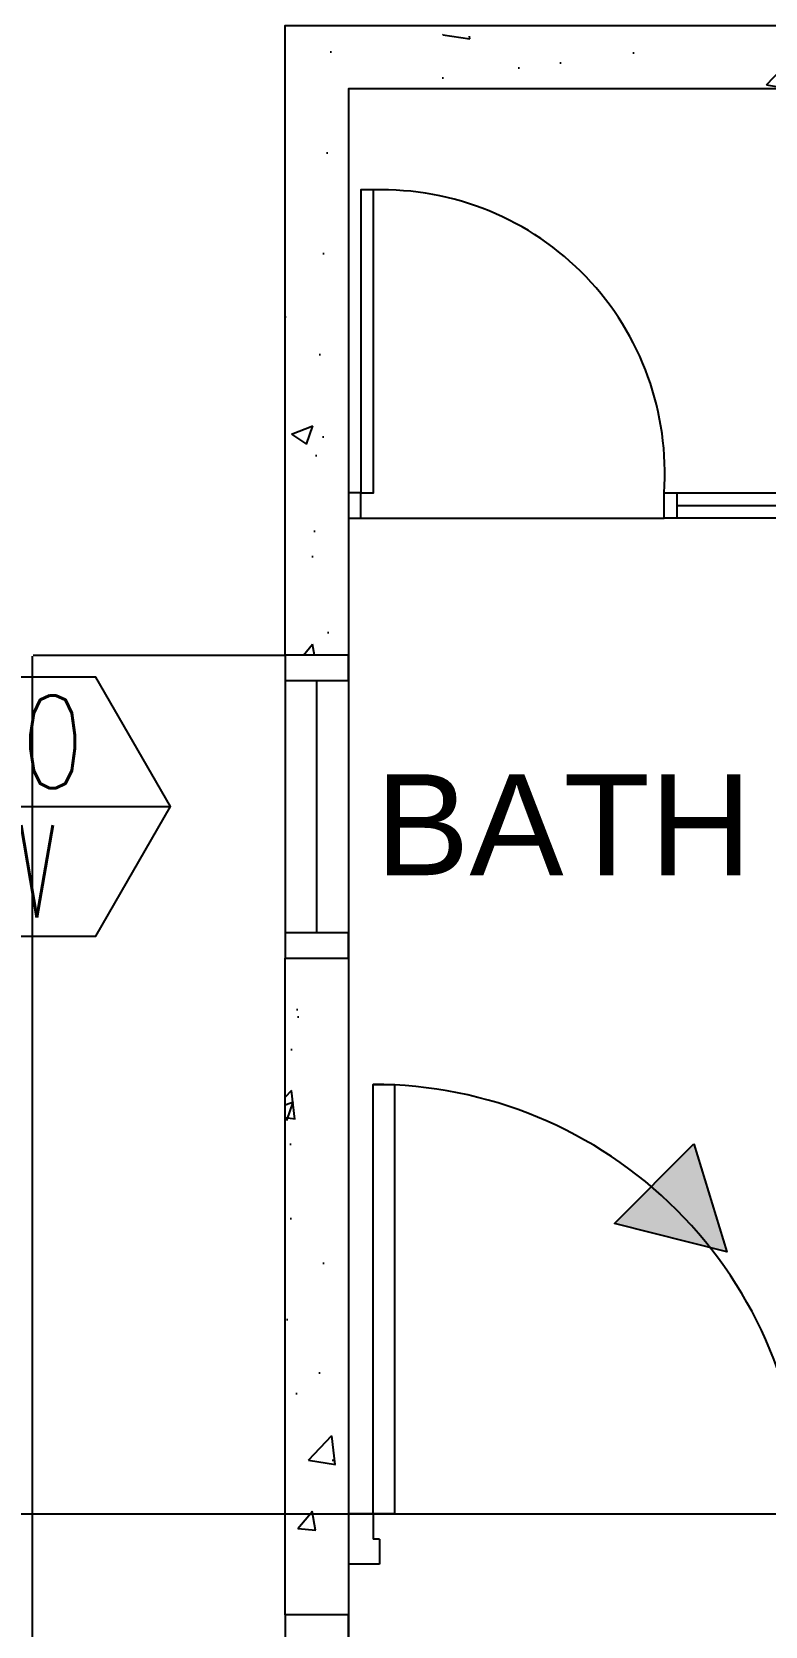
# Model space of a CAD drawing. Header units: millimetres. Extents: x 1500 to 71987, y 7230 to 49618.
# Drawn here: x 12498 to 13950, y 28478 to 31634 of the extents above; entities that cross this region are included whole.
import ezdxf
from ezdxf.enums import TextEntityAlignment as Align

# ---------------------------------------------------------------- set-up
doc = ezdxf.new("R2010")
doc.units = ezdxf.units.MM
doc.header["$MEASUREMENT"] = 0
doc.linetypes.add('CENTERX2', pattern=[101.60000000000001, 63.5, -12.7, 12.7, -12.7])
doc.layers.get('0').update_dxf_attribs({"color": 8})
for name, color, linetype in [('Architectural Features', 8, 'Continuous'), ('Door', 8, 'Continuous'), ('FSD', 8, 'Continuous'), ('GBP Text 200', 8, 'Continuous'), ('grid', 8, 'CENTERX2'), ('hatch', 8, 'Continuous'), ('LP-Sanitary', 8, 'Continuous'), ('TEXT Ref', 8, 'Continuous'), ('WALL-NEW', 8, 'Continuous'), ('WINDOW', 8, 'Continuous'), ('Window Mark', 8, 'Continuous'), ('zzz-room mix', 8, 'Continuous')]:
    doc.layers.add(name, color=color, linetype=linetype)
doc.styles.add('BH', font='arial.ttf')
doc.styles.add('ROMANS', font='romans.shx')

# ---------------------------------------------------------------- blocks, each defined once
blk = doc.blocks.new('A$C65CE4B9A')
at = {"layer": 'grid', "ltscale": 200}
blk.add_line((-66500.00000190568, -6749.999995569146), (0, -6749.999999644231), dxfattribs=at)
blk = doc.blocks.new('MISCWINDOWS')
blk.add_line((-4.04145188432733, 0), (4.04145188432733, 0))
blk.add_lwpolyline([(-2.020725942163722, 3.5), (-4.041451884327387, 0), (-2.020725942163722, -3.5), (2.020725942163722, -3.5), (4.04145188432733, 0), (2.020725942163722, 3.5)], close=True)
at = {"style": 'BH'}
for tag, p in [('MARK_NUMBER', (0, 1.75)), ('DWG_NUMBER', (0, -1.75))]:
    blk.add_attdef(tag, text='', height=2.5, dxfattribs=at).set_placement(p, align=Align.MIDDLE_CENTER)

msp = doc.modelspace()

# ---------------------------------------------------------------- hatches: boundary and pattern name
at = {"layer": 'FSD'}
msp.add_hatch(color=256, dxfattribs=at).paths.add_polyline_path([(13808.89843063036, 29432.47023631037), (13874.44578187147, 29218.49070359171), (13651.98497430959, 29274.96503908337)])
at = {"layer": 'hatch'}
h = msp.add_hatch(dxfattribs=at)
h.set_pattern_fill('AR-CONC', color=256, scale=60, style=0)
h.set_pattern_definition([(49.99999999999999, (0, 1.164153218269348e-10), (430.3561095604521, -37.65128098955707), [45, -495]), (355, (0, 1.164153218269348e-10), (-83.25080016780001, 451.3152802200071), [36, -396]), (100.4514, (35.863008, -3.137603999930434), (347.1056290284129, 413.6637252365721), [38.24411399999998, -420.6852671999998]), (46.18420000000001, (0, 120.0000000001164), (640.3446291753867, -99.31140859741085), [67.5, -742.5]), (96.6356, (53.362047, 111.7240158001659), (560.797623329222, 584.470722540265), [57.3661728, -631.0278]), (351.1842, (0, 120.0000000001164), (560.7971670801763, 584.4711605551947), [54, -594]), (21, (60, 90.00000000011642), (358.144231271077, -241.5713343992033), [45, -495]), (326.0000000000001, (60, 90.00000000011642), (145.989199152949, 435.0900270281118), [36, -396]), (71.4514, (89.8453398, 69.8690364001086), (504.1335771488939, 193.5182980259714), [38.244114, -420.6852672]), (37.50000000000001, (0, 1.164153218269348e-10), (7.295913190374401, 199.7363122987869), [0, -391.2, 0, -402, 0, -397.5]), (7.499999999999999, (0, 1.164153218269348e-10), (157.8417224652892, 236.6470271294161), [0, -229.2, 0, -382.2, 0, -151.5]), (327.5, (-133.8, 1.164153218269348e-10), (320.2934617034455, -13.53292304062788), [0, -150, 0, -468, 0, -621]), (317.5, (-193.8, 1.164153218269348e-10), (349.9117016054317, 60.06298939939058), [0, -195, 0, -310.8, 0, -441])])
edge = h.paths.add_edge_path()
edge.add_line((14699.98993914821, 31646.19042376615), (14699.98993914823, 32349.96146459226))
edge.add_line((14699.98993914823, 32349.96146459226), (14824.99061199093, 32349.96146448795))
edge.add_line((14824.99061199093, 32349.96146448795), (14824.99061130249, 31521.19038240542))
edge.add_line((14824.99061130249, 31521.19038240542), (14699.98876123461, 31521.19515557098))
edge.add_line((13099.99693975752, 31646.19042376615), (14699.99008003543, 31646.19042376615))
edge.add_line((14699.9900800352, 31521.19515550882), (13125.000000534, 31521.19431697193))
edge.add_line((13125.000000534, 31521.19431697193), (13125.00245790356, 30399.95881000182))
edge.add_line((13125.00245790356, 30399.95881000182), (12999.9959429278, 30399.95866497906))
edge.add_line((12999.9959429278, 30399.95866497906), (12999.99594292781, 31646.19042376615))
edge.add_line((12999.99594292781, 31646.19042376615), (13099.99693975752, 31646.19042376615))
h = msp.add_hatch(dxfattribs=at)
h.set_pattern_fill('AR-CONC', color=256, scale=60, style=0)
h.set_pattern_definition([(49.99999999999999, (-579051.9781120947, 745630.233887137), (430.3561095604521, -37.65128098955707), [45, -495]), (355, (-579051.9781120947, 745630.233887137), (-83.25080016780001, 451.3152802200071), [36, -396]), (100.4514, (-579016.1151040947, 745627.096283137), (347.1056290284129, 413.6637252365721), [38.244114, -420.6852672]), (46.18420000000001, (-579051.9781120947, 745750.233887137), (640.3446291753867, -99.31140859741085), [67.5, -742.5]), (96.6356, (-578998.6160650947, 745741.9579029371), (560.797623329222, 584.470722540265), [57.3661728, -631.0278]), (351.1842, (-579051.9781120947, 745750.233887137), (560.7971670801763, 584.4711605551947), [54, -594]), (21, (-578991.9781120947, 745720.233887137), (358.144231271077, -241.5713343992033), [45, -495]), (326.0000000000001, (-578991.9781120947, 745720.233887137), (145.989199152949, 435.0900270281118), [36, -396]), (71.4514, (-578962.1327722947, 745700.102923537), (504.1335771488939, 193.5182980259714), [38.244114, -420.6852672]), (37.50000000000001, (-579051.9781120947, 745630.233887137), (7.295913190374401, 199.7363122987869), [0, -391.2, 0, -402, 0, -397.5]), (7.499999999999999, (-579051.9781120947, 745630.233887137), (157.8417224652892, 236.6470271294161), [0, -229.2, 0, -382.2, 0, -151.5]), (327.5, (-579185.7781120947, 745630.233887137), (320.2934617034455, -13.53292304062788), [0, -150, 0, -468, 0, -621]), (317.5, (-579245.7781120947, 745630.233887137), (349.9117016054317, 60.06298939939058), [0, -195, 0, -310.8, 0, -441])])
h.paths.add_polyline_path([(12999.9954445132, 29800.22479222747), (13125.00347513189, 29800.22474505226), (13125.00299310811, 28499.96026244618), (12999.99594292781, 28499.96031005074)])

# ---------------------------------------------------------------- linework, layer by layer
at = {"layer": 'Architectural Features', "ltscale": 50}
msp.add_line((12500.87943097266, 30400.0418121845, -0.0001440830812435715), (12999.99676517342, 30400.041812154, -0.0001440830812435715), dxfattribs=at)
msp.add_lwpolyline([(18899.97830061862, 24299.96373488661), (18899.97825994643, 23799.96373488661), (12499.87943091138, 23799.96373488661), (12499.87943091138, 30398.04181218462)], dxfattribs=at)
at = {"layer": 'Door'}
for p, q in [((13174.32730241426, 28700.00295872919), (13124.32730241426, 28700.00292240295)), ((13174.32730241426, 28700.00295872919), (13174.32733874038, 28650.00295872919)), ((13186.82733874038, 28650.00296781075), (13174.32733874038, 28650.00295872919)), ((13186.82733874038, 28650.00296781075), (13186.8273750665, 28600.00296781075)), ((13186.8273750665, 28600.00296781075), (13125.00303019516, 28600.00298157593))]:
    msp.add_line(p, q, dxfattribs=at)
msp.add_lwpolyline([(13174.32730241426, 28700.00295872919), (13174.32668487009, 29550.00295872895), (13216.44492234642, 29550.00298864234), (13216.44552593274, 28700.00298864257), (13174.32730241391, 28700.00334892913)], dxfattribs=at)
msp.add_arc((13174.32730241391, 28700.00334892913), 849.9961370655178, 359.9999796495047, 90.00004162667626, dxfattribs=at)
at = {"layer": 'FSD', "ltscale": 5}
msp.add_lwpolyline([(13808.89843063036, 29432.47023631037), (13874.44578187147, 29218.49070359171), (13651.98497430959, 29274.96503908337)], close=True, dxfattribs=at)
at = {"layer": 'LP-Sanitary'}
msp.add_line((13149.99579736332, 30671.19554237032), (13749.99579736321, 30671.19510645827), dxfattribs=at)
for points in [[(14699.99897305717, 30746.19372997386), (14699.99897305717, 30746.19372997386), (14699.98890105052, 31521.23585388006), (13125.000000534, 31521.19431697193), (13125.00146823907, 30671.19541985018)], [(13774.99583368886, 30721.19472503394), (14699.99898586281, 30721.1935080738)], [(13774.99581552621, 30696.19521651452), (14674.99896769496, 30696.19762821868)], [(14699.99894954076, 30671.1990083881), (13774.99579736286, 30671.19472503394), (13774.99579736286, 30671.19472503394)]]:
    msp.add_lwpolyline(points, dxfattribs=at)
for points in [[(13174.99628596774, 31321.19516094553), (13149.99628596716, 31321.19517910865), (13149.99585005581, 30721.19517910888), (13174.99585005569, 30721.1951609453)], [(13149.99585005581, 30721.19517002709), (13124.99585005581, 30721.19518818997), (13124.99581372992, 30671.19518819021), (13149.99581372992, 30671.19517002709)], [(13749.99583368886, 30721.19474319683), (13774.99583368886, 30721.19472503394), (13774.99579736286, 30671.19472503394), (13749.99579736286, 30671.19474319683)]]:
    msp.add_lwpolyline(points, close=True, dxfattribs=at)
msp.add_arc((13191.84473354495, 30761.33517536719), 559.592624045998, 355.8865536535479, 91.72534764827108, dxfattribs=at)
at = {"layer": 'WALL-NEW'}
msp.add_lwpolyline([(13125.000000534, 31521.19431697193), (13125.00245790356, 30399.95881000182), (12999.9959429278, 30399.95866497906), (12999.99594292781, 31646.19042376615), (14699.98993914821, 31646.19042376615), (14699.98993914823, 32349.96146459226), (14824.99061199093, 32349.96146448795), (14824.99061130249, 31521.19038240542), (13125.00000053461, 31521.1940366149)], dxfattribs=at)
msp.add_lwpolyline([(12999.9954445132, 29800.22479222747), (13125.00347513189, 29800.22474505226), (13125.00299310811, 28499.96026244618), (12999.99594292781, 28499.96031005074)], close=True, dxfattribs=at)
at = {"layer": 'WINDOW'}
for points in [[(12999.99657779387, 30349.958664979), (13125.00245790356, 30349.95881000187), (13125.00245790356, 30399.95881000187), (12999.99657779387, 30399.958664979)], [(12999.99594292781, 28449.9603096214), (13125.00242076582, 28449.9603096214), (13125.00242076582, 28499.9603096214), (12999.99594292781, 28499.9603096214)]]:
    msp.add_lwpolyline(points, close=True, dxfattribs=at)
for points in [[(12999.99672065951, 30349.95866497917), (12999.99636817775, 29850.22480472321)], [(13062.49838456805, 29850.22487723471), (13062.49952198793, 30349.95873749044)], [(13124.99751965391, 30349.95880999614), (13125.00202681636, 29850.22494974609)]]:
    msp.add_lwpolyline(points, dxfattribs=at)
at = {"layer": 'WINDOW', "elevation": -0.004074372000327824}
msp.add_lwpolyline([(12999.9954445132, 29800.22480472327), (13125.00132462289, 29800.22494974615), (13125.00132462289, 29850.22494974615), (12999.9954445132, 29850.22480472327)], close=True, dxfattribs=at)
at = {"layer": 'zzz-room mix'}
msp.add_lwpolyline([(14825.00000132558, 35325.001524945), (14825.00070971448, 34349.96146430964), (15199.98943058206, 34349.96173674753), (15199.98993914798, 33349.96173674753), (14824.99221283957, 33349.96137348749), (14824.99225909755, 31621.19039759197), (14824.99012653616, 31521.19042202884), (13125.0000005507, 31521.18669622461), (13126.04314376869, 24649.98118117552), (13349.99687557427, 24649.9949514272), (13349.99687557427, 24425.17564394162), (17250.01719719553, 24425.17850443077), (17250.01719719553, 27099.96731338743), (20210.00805971466, 27099.96731338743), (20209.98902638428, 28699.99880934113), (17475.01714901274, 28699.99999954203), (17475.01786941665, 30496.19412840391), (20210.00854651762, 30496.19611518758), (20210.00785641224, 31446.18972634283), (18750.00000113636, 31446.1905087796), (18750.00000113636, 35324.99473875201)], close=True, dxfattribs=at)

# ---------------------------------------------------------------- block references
at = {"layer": 'TEXT Ref'}
msp.add_blockref('A$C65CE4B9A', (69000.00000163246, 35449.99999602884), dxfattribs=at)
at = {"layer": 'Window Mark'}
ref = msp.add_blockref('MISCWINDOWS', (12476.93166683005, 30100.09173485119), dxfattribs=dict(at, xscale=73.25, yscale=73.25, zscale=73.25))
ref.add_attrib('MARK_NUMBER', '20', dxfattribs={"layer": '0', "height": 183.125, "style": 'ROMANS', "width": 0.8}).set_placement((12476.93166683005, 30228.27923485119), align=Align.MIDDLE_CENTER)
ref.add_attrib('DWG_NUMBER', 'W', dxfattribs={"layer": '0', "height": 183.125, "style": 'ROMANS', "width": 0.8}).set_placement((12476.93166683005, 29971.90423485119), align=Align.MIDDLE_CENTER)

# ---------------------------------------------------------------- texts
at = {"layer": 'GBP Text 200', "style": 'BH'}
msp.add_text('BATH', height=200, dxfattribs=at).set_placement((13550.96096807756, 29964.14349536842), align=Align.CENTER)

doc.saveas('drawing.dxf')
